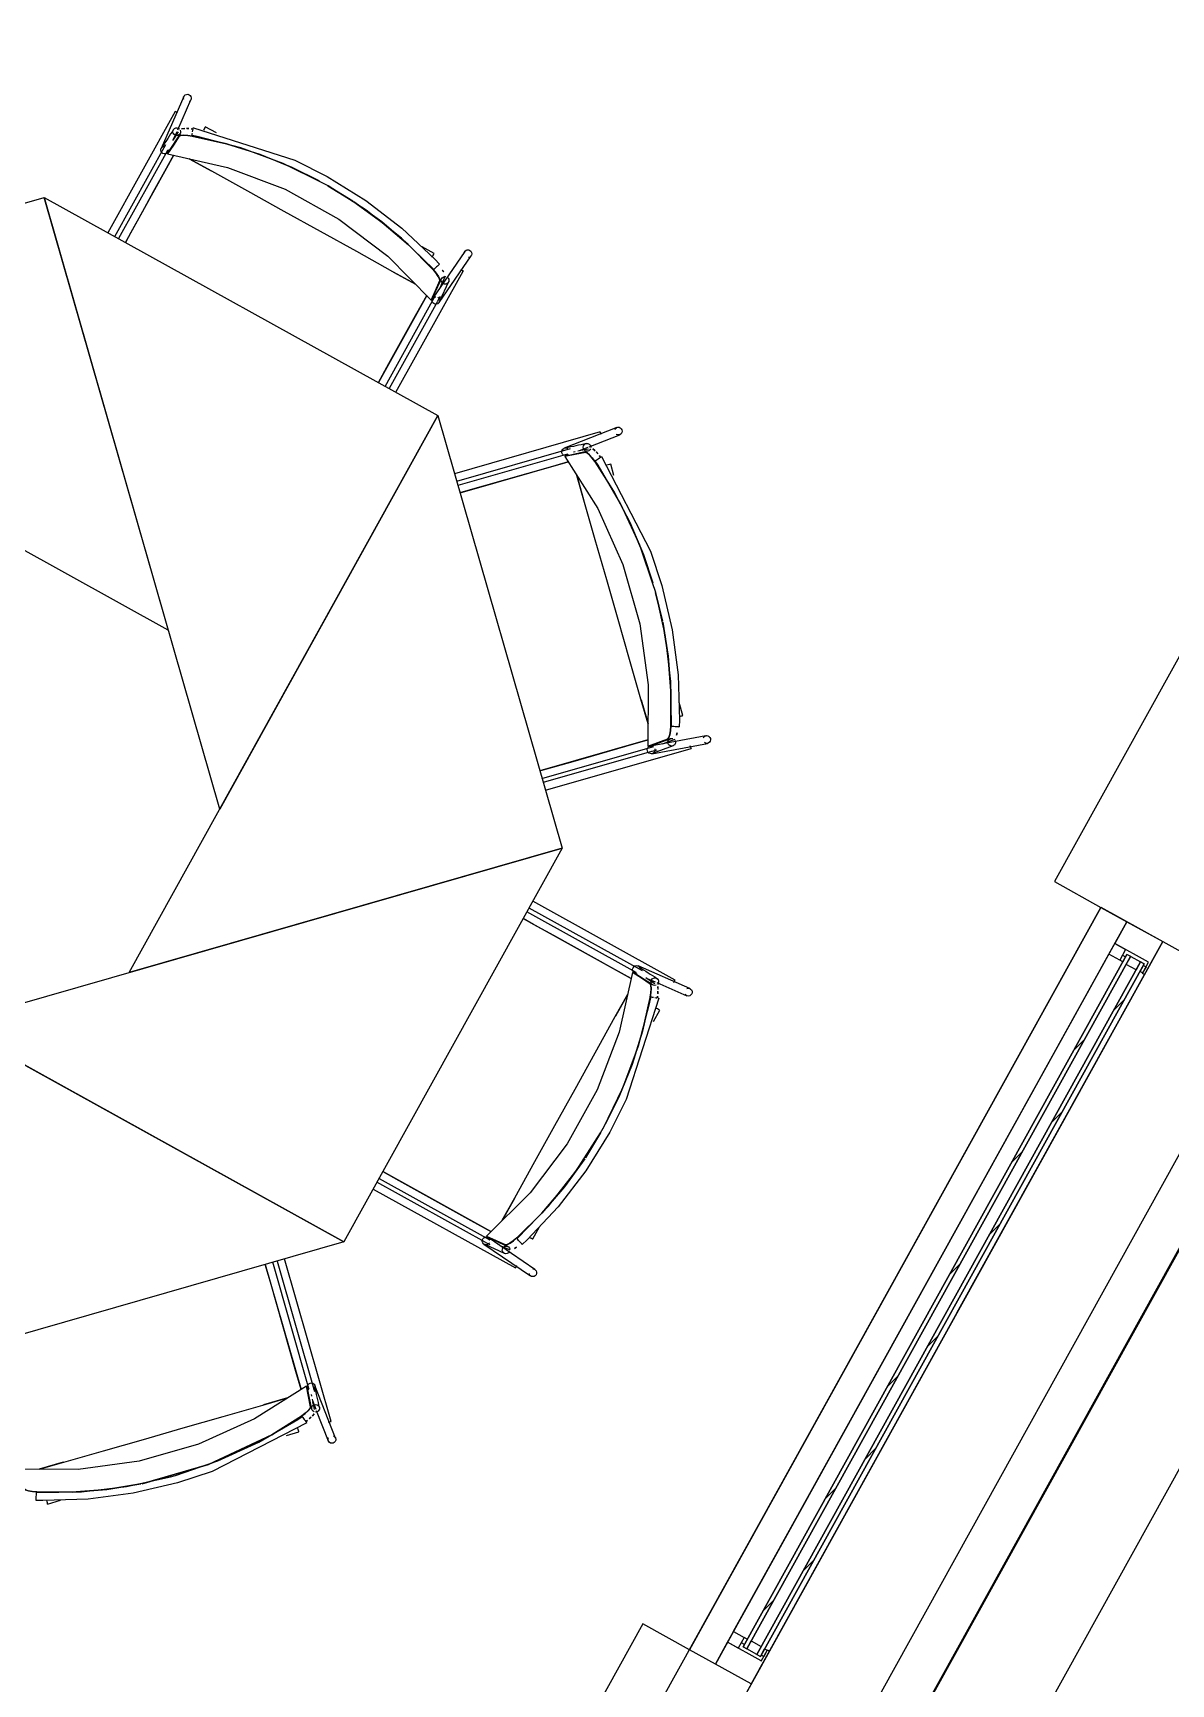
# Model space of a CAD drawing. Header units: metres. Extents: x 2.5 to 42.6, y 0.9 to 31.9.
# Drawn here: x 37.482 to 38.116, y 25.003 to 25.922 of the extents above; entities that cross this region are included whole.
import ezdxf

# ---------------------------------------------------------------- set-up
doc = ezdxf.new("R2010")
doc.units = ezdxf.units.M
for name, color, linetype in [('ARREDI', 9, 'Continuous'), ('INFISSI_VETRATE', 4, 'Continuous'), ('PARETI_STRUTTURE', 7, 'Continuous'), ('PORTE_SCALE', 2, 'Continuous')]:
    doc.layers.add(name, color=color, linetype=linetype)

msp = doc.modelspace()

# ---------------------------------------------------------------- linework, layer by layer
at = {"layer": 'ARREDI'}
for points in [[(37.56622, 25.88498), (37.56604, 25.8857), (37.56614, 25.88645), (37.56622, 25.88667), (37.56622, 25.88669), (37.56647, 25.8871), (37.56702, 25.88762), (37.56771, 25.88791), (37.56846, 25.88795), (37.56918, 25.88773), (37.56978, 25.88727), (37.5702, 25.88666)], [(37.57019, 25.88665), (37.57037, 25.88593), (37.57028, 25.88518), (37.57019, 25.88496), (37.57019, 25.88494), (37.56994, 25.88453), (37.5694, 25.88401)], [(37.56146, 25.87842), (37.56147, 25.8784)], [(37.56221, 25.878), (37.56177, 25.87825), (37.5615, 25.87839)], [(37.5628, 25.87767), (37.56221, 25.87799)], [(37.57098, 25.86465), (37.56856, 25.865), (37.56627, 25.86511), (37.56457, 25.86497), (37.56377, 25.86461), (37.56046, 25.85971), (37.55719, 25.85479), (37.59057, 25.84728), (37.6226, 25.83508), (37.65259, 25.81846), (37.67989, 25.79776), (37.70396, 25.77343), (37.70639, 25.77882), (37.7088, 25.78422)], [(37.56008, 25.86216), (37.561, 25.86353), (37.56341, 25.8671)], [(37.5604, 25.86634), (37.56022, 25.86706), (37.5603, 25.8678), (37.56054, 25.86833), (37.56063, 25.86847), (37.56111, 25.86892), (37.56116, 25.86895), (37.56184, 25.86923), (37.56258, 25.86926), (37.5633, 25.86904), (37.5639, 25.86858)], [(37.56431, 25.86795), (37.56449, 25.86723), (37.5644, 25.86649), (37.56417, 25.86596), (37.56407, 25.86583), (37.56354, 25.86534), (37.56286, 25.86506), (37.56213, 25.86503), (37.5614, 25.86526), (37.56081, 25.86571), (37.5604, 25.86634)], [(37.56375, 25.86461), (37.56453, 25.86497), (37.56618, 25.86513), (37.56844, 25.86501), (37.57097, 25.86465)], [(37.56672, 25.86895), (37.56508, 25.86881)], [(37.56511, 25.8688), (37.56679, 25.86894)], [(37.56898, 25.86884), (37.5677, 25.8689)], [(37.56794, 25.86888), (37.56909, 25.86882)], [(37.57144, 25.8685), (37.57037, 25.86865)], [(37.57037, 25.86864), (37.57143, 25.86849)], [(37.57084, 25.86507), (37.57089, 25.86529), (37.57097, 25.86575), (37.57108, 25.86637)], [(37.57098, 25.86466), (37.58996, 25.86035), (37.60856, 25.85453), (37.62664, 25.84721), (37.64156, 25.83971)], [(37.64155, 25.83971), (37.62666, 25.8472), (37.60864, 25.8545), (37.59008, 25.86032), (37.57112, 25.86463)], [(37.5712, 25.8671), (37.57133, 25.86784), (37.57144, 25.86849)], [(37.57153, 25.86899), (37.57157, 25.86927), (37.57158, 25.86931), (37.57158, 25.86928)], [(37.57818, 25.86979), (37.57807, 25.86961), (37.57784, 25.86918), (37.57753, 25.86861), (37.57717, 25.86796)], [(37.56062, 25.85401), (37.55557, 25.84489), (37.5493, 25.8336), (37.54304, 25.82229), (37.53676, 25.81097), (37.53375, 25.80553)], [(37.55364, 25.85612), (37.55345, 25.85684), (37.55355, 25.85759), (37.55364, 25.85781), (37.55364, 25.85783), (37.55389, 25.85824), (37.55443, 25.85876), (37.55512, 25.85905), (37.55587, 25.85909)], [(37.55735, 25.85566), (37.55681, 25.85515), (37.55612, 25.85487), (37.55537, 25.85483), (37.55465, 25.85505), (37.55405, 25.85549), (37.55363, 25.85612)], [(37.55718, 25.85479), (37.55749, 25.85705)], [(37.5693, 25.85206), (37.58149, 25.8453)], [(37.69522, 25.78227), (37.68268, 25.78921), (37.66257, 25.80036), (37.64238, 25.81156), (37.62215, 25.82277), (37.60196, 25.83396), (37.58184, 25.84511), (37.56931, 25.85206)], [(37.64646, 25.83699), (37.66043, 25.82849)], [(37.6604, 25.82852), (37.64648, 25.83699)], [(37.70492, 25.79047), (37.69123, 25.80426), (37.67645, 25.81691), (37.66092, 25.82816)], [(37.66095, 25.82815), (37.67652, 25.81686), (37.69131, 25.80418), (37.70502, 25.79036)], [(37.70453, 25.79736), (37.7049, 25.79801), (37.70521, 25.79858), (37.70545, 25.79901), (37.70558, 25.79924)], [(37.72227, 25.79928), (37.72241, 25.80002), (37.72264, 25.80045), (37.72264, 25.80046), (37.72279, 25.80066), (37.72338, 25.80111), (37.72409, 25.80135)], [(37.72409, 25.80136), (37.72484, 25.80134), (37.72553, 25.80106), (37.7261, 25.80056), (37.72647, 25.79991), (37.72659, 25.79917), (37.72645, 25.79844), (37.72621, 25.79801), (37.72621, 25.79799), (37.72606, 25.7978), (37.72547, 25.79734), (37.72477, 25.79711)], [(37.68302, 25.78902), (37.69524, 25.78225)], [(37.7088, 25.78422), (37.70868, 25.7851), (37.7079, 25.7866), (37.70659, 25.78849), (37.70501, 25.79036)], [(37.70502, 25.79036), (37.70668, 25.7884), (37.70795, 25.78654), (37.7087, 25.78507), (37.70882, 25.78421)], [(37.70643, 25.79136), (37.70595, 25.79093), (37.70561, 25.79062), (37.70544, 25.79047)], [(37.70846, 25.79317), (37.70862, 25.79332), (37.70865, 25.79334), (37.70861, 25.79331), (37.7084, 25.79313), (37.70803, 25.7928), (37.70753, 25.79235), (37.70697, 25.79185), (37.70643, 25.79135)], [(37.71016, 25.7901), (37.71088, 25.78907)], [(37.71092, 25.78903), (37.71017, 25.7901)], [(37.72098, 25.79), (37.72039, 25.79032)], [(37.72172, 25.78959), (37.72173, 25.78958), (37.72168, 25.7896), (37.72143, 25.78976), (37.72098, 25.79001)], [(37.71176, 25.78671), (37.70936, 25.7813), (37.70876, 25.77998)], [(37.71205, 25.78228), (37.7113, 25.7823), (37.71059, 25.78258), (37.71003, 25.78305), (37.70966, 25.78369), (37.70954, 25.78441), (37.70954, 25.78442), (37.70968, 25.78513), (37.70973, 25.78527), (37.71005, 25.78576), (37.71064, 25.78621), (37.71134, 25.78645)], [(37.7128, 25.78617), (37.71337, 25.78568), (37.71375, 25.78504), (37.71387, 25.78432), (37.71386, 25.78425), (37.71373, 25.7836), (37.71366, 25.78346), (37.71334, 25.78297), (37.71276, 25.78252), (37.71205, 25.78228)], [(37.6746, 25.72746), (37.68046, 25.73803), (37.68788, 25.7514), (37.69528, 25.76478), (37.70147, 25.77595)], [(37.70628, 25.77536), (37.70396, 25.77343)], [(37.70396, 25.77343), (37.70628, 25.77536)], [(37.70697, 25.77113), (37.70622, 25.77115), (37.70552, 25.77142), (37.70495, 25.77192), (37.70459, 25.77258), (37.70447, 25.77331)], [(37.70773, 25.77509), (37.7083, 25.77459), (37.70866, 25.77394), (37.70879, 25.7732), (37.70864, 25.77247), (37.70841, 25.77204), (37.70841, 25.77202), (37.70826, 25.77183), (37.70768, 25.77137), (37.70697, 25.77113)], [(37.79834, 25.69917), (37.7982, 25.69967), (37.79811, 25.69995), (37.7981, 25.7), (37.7981, 25.69999)], [(37.79852, 25.69852), (37.79834, 25.69916)], [(37.80611, 25.70127), (37.8065, 25.7019), (37.80708, 25.70236), (37.8073, 25.70247), (37.80732, 25.70247), (37.80779, 25.7026), (37.80854, 25.70257), (37.80923, 25.70229), (37.80979, 25.70178), (37.81014, 25.70113), (37.81025, 25.70038), (37.81009, 25.69964)], [(37.8101, 25.69964), (37.80971, 25.69901), (37.80913, 25.69855), (37.8089, 25.69844), (37.80889, 25.69844), (37.80842, 25.69831), (37.80767, 25.69834), (37.80697, 25.69862)], [(37.77911, 25.68681), (37.77836, 25.68684), (37.77766, 25.68711), (37.77711, 25.68761), (37.77676, 25.68828), (37.77665, 25.68903), (37.7768, 25.68977)], [(37.7768, 25.68976), (37.77719, 25.6904), (37.77777, 25.69086), (37.77799, 25.69097), (37.77801, 25.69097), (37.77848, 25.69109), (37.77923, 25.69107), (37.77992, 25.69079), (37.78048, 25.69027)], [(37.79509, 25.68354), (37.79363, 25.68548), (37.79209, 25.68719), (37.7908, 25.68829), (37.78997, 25.68859), (37.78416, 25.68747), (37.77837, 25.68631), (37.79666, 25.65738), (37.81069, 25.62612), (37.82013, 25.59316), (37.82481, 25.55922), (37.82463, 25.52499), (37.83016, 25.52709), (37.83568, 25.5292)], [(37.77837, 25.68631), (37.78019, 25.6877)], [(37.78313, 25.68898), (37.78408, 25.68916)], [(37.78563, 25.68948), (37.78724, 25.6898), (37.79148, 25.69061)], [(37.79271, 25.69058), (37.79232, 25.68994), (37.79175, 25.68948), (37.7912, 25.68928), (37.79105, 25.68925), (37.79034, 25.68928), (37.79032, 25.68928), (37.78964, 25.68955), (37.7891, 25.69007), (37.78875, 25.69072), (37.78866, 25.69147), (37.78881, 25.69221)], [(37.78881, 25.69221), (37.7892, 25.69285), (37.78977, 25.69331), (37.79032, 25.69351), (37.79048, 25.69354), (37.79114, 25.69353), (37.7912, 25.69351), (37.79188, 25.69324), (37.79242, 25.69272), (37.79277, 25.69207), (37.79287, 25.69132)], [(37.78996, 25.68862), (37.79076, 25.68832), (37.79204, 25.68725), (37.79355, 25.68559), (37.79509, 25.68353)], [(37.79512, 25.68958), (37.79386, 25.69064)], [(37.79388, 25.69061), (37.79516, 25.68953)], [(37.79578, 25.68885), (37.79671, 25.68782)], [(37.79665, 25.68791), (37.79579, 25.68885)], [(37.78025, 25.68333), (37.77022, 25.68046), (37.75781, 25.6769), (37.74539, 25.67333), (37.73295, 25.66976), (37.72052, 25.66619)], [(37.7951, 25.68354), (37.80549, 25.66706), (37.81452, 25.6498), (37.82211, 25.63184), (37.82736, 25.61598)], [(37.82737, 25.61599), (37.82213, 25.63181), (37.81455, 25.64973), (37.80555, 25.66696), (37.79518, 25.68341)], [(37.79529, 25.68392), (37.79549, 25.68406), (37.79586, 25.68432), (37.79638, 25.68468)], [(37.79639, 25.68468), (37.79698, 25.6851), (37.79759, 25.68553), (37.79814, 25.68592), (37.79855, 25.68621), (37.79877, 25.68638)], [(37.79749, 25.68679), (37.79814, 25.68593)], [(37.79814, 25.68592), (37.79749, 25.68678)], [(37.79882, 25.6864), (37.7988, 25.68639)], [(37.80387, 25.68208), (37.80362, 25.68201), (37.80315, 25.68188), (37.80253, 25.6817), (37.80181, 25.68149)], [(37.78502, 25.67577), (37.78884, 25.66241)], [(37.8247, 25.53742), (37.82075, 25.5512), (37.81441, 25.57331), (37.80804, 25.5955), (37.80167, 25.61773), (37.79529, 25.63992), (37.78896, 25.66203), (37.78502, 25.67577)], [(37.82891, 25.6106), (37.83279, 25.59471)], [(37.83277, 25.59475), (37.82891, 25.61059)], [(37.83736, 25.53636), (37.83743, 25.55579), (37.83593, 25.5752), (37.8329, 25.59414)], [(37.83291, 25.59411), (37.83593, 25.57512), (37.83743, 25.55569), (37.83735, 25.53622)], [(37.82084, 25.55083), (37.8247, 25.53741)], [(37.84195, 25.54151), (37.84266, 25.54172), (37.8433, 25.5419), (37.84376, 25.54202), (37.84402, 25.54211)], [(37.84405, 25.54211), (37.84402, 25.5421)], [(37.83568, 25.52921), (37.83622, 25.52991), (37.83674, 25.53152), (37.83714, 25.53379), (37.83735, 25.53622)], [(37.83735, 25.53621), (37.83713, 25.53366), (37.83672, 25.53144), (37.83621, 25.52987), (37.83568, 25.52919)], [(37.83905, 25.53593), (37.83841, 25.53597), (37.83795, 25.53599), (37.83771, 25.536)], [(37.84176, 25.53577), (37.842, 25.53576), (37.84201, 25.53576), (37.84197, 25.53576), (37.8417, 25.53577), (37.8412, 25.53582), (37.84053, 25.53584), (37.83978, 25.53589), (37.83904, 25.53593)], [(37.84057, 25.5311), (37.84081, 25.5324)], [(37.8408, 25.5324), (37.84058, 25.53117)], [(37.76446, 25.51127), (37.76831, 25.51238), (37.78297, 25.51658), (37.79768, 25.5208), (37.81238, 25.52501), (37.82465, 25.52854)], [(37.82513, 25.52124), (37.82461, 25.52179), (37.82431, 25.52248), (37.82425, 25.52323), (37.82446, 25.52395), (37.82491, 25.52455)], [(37.82463, 25.52499), (37.82763, 25.52471)], [(37.82764, 25.52472), (37.82464, 25.525)], [(37.82847, 25.5235), (37.82853, 25.52275), (37.82832, 25.52203), (37.82787, 25.52142), (37.82726, 25.521), (37.82679, 25.52086), (37.82678, 25.52086), (37.82654, 25.52082), (37.82579, 25.52091), (37.82512, 25.52124)], [(37.83953, 25.52887), (37.83401, 25.52675), (37.83266, 25.52623)], [(37.83661, 25.52553), (37.8361, 25.52608), (37.83578, 25.52677), (37.83572, 25.52751), (37.83592, 25.52823), (37.83633, 25.52883), (37.83635, 25.52883), (37.83694, 25.52923), (37.83708, 25.52928), (37.83765, 25.52941), (37.83839, 25.52931)], [(37.83958, 25.52844), (37.83988, 25.52775), (37.83995, 25.52701), (37.83976, 25.52629), (37.83933, 25.52569), (37.83928, 25.52565), (37.83873, 25.52529), (37.83859, 25.52523), (37.83801, 25.52511), (37.83727, 25.5252), (37.8366, 25.52554)], [(37.84838, 25.52468), (37.8482, 25.52532)], [(37.8486, 25.5239), (37.84852, 25.52418), (37.84838, 25.52468)], [(37.84861, 25.52387), (37.84861, 25.52385)], [(37.85541, 25.52973), (37.85585, 25.53032), (37.85647, 25.53074), (37.85694, 25.53089), (37.85696, 25.53089), (37.85719, 25.53092), (37.85794, 25.53084), (37.85861, 25.53052)], [(37.8586, 25.53051), (37.85912, 25.52997), (37.85942, 25.52927), (37.85948, 25.52852), (37.85927, 25.5278), (37.85883, 25.52721), (37.85821, 25.52679), (37.85774, 25.52664), (37.85773, 25.52664), (37.85749, 25.52661), (37.85674, 25.52669), (37.85608, 25.52702)], [(37.8153, 25.39572), (37.80617, 25.40077), (37.79488, 25.40704), (37.78358, 25.4133), (37.77226, 25.41958), (37.76095, 25.42584), (37.7551, 25.42908)], [(38.09119, 25.42733), (38.08447, 25.41519), (38.09051, 25.41185)], [(38.0912, 25.42733), (38.11117, 25.41626)], [(38.08117, 25.40924), (38.08448, 25.41519)], [(38.10327, 25.40477), (38.08447, 25.41519)], [(38.11117, 25.41626), (38.101, 25.39792)], [(37.8174, 25.4027), (37.81813, 25.40289), (37.81888, 25.40279), (37.8191, 25.4027), (37.81911, 25.4027), (37.81953, 25.40245), (37.82004, 25.40191), (37.82033, 25.40122), (37.82038, 25.40047)], [(38.0888, 25.40875), (38.08721, 25.40589), (38.08117, 25.40923)], [(38.09051, 25.41184), (38.08721, 25.40589)], [(38.08892, 25.40494), (38.08721, 25.40589)], [(38.0888, 25.40875), (38.09051, 25.4078)], [(38.0905, 25.4078), (38.08892, 25.40494)], [(38.09085, 25.40355), (38.09333, 25.40802)], [(38.09636, 25.4005), (38.09085, 25.40355)], [(38.09333, 25.40803), (38.09884, 25.40497)], [(38.09884, 25.40497), (38.09635, 25.4005)], [(38.09856, 25.3996), (38.10048, 25.40305)], [(38.09984, 25.39857), (38.10327, 25.40476)], [(38.10048, 25.40306), (38.1019, 25.40228)], [(37.82594, 25.38536), (37.82628, 25.38778), (37.82639, 25.39007), (37.82625, 25.39177), (37.82589, 25.39257), (37.82099, 25.39588), (37.81607, 25.39915), (37.80856, 25.36577), (37.79637, 25.33374), (37.77974, 25.30375), (37.75905, 25.27645), (37.73471, 25.25238), (37.7401, 25.24995), (37.7455, 25.24754)], [(37.81607, 25.39916), (37.81834, 25.39885)], [(37.81695, 25.39899), (37.81643, 25.39953), (37.81615, 25.40022), (37.81611, 25.40097), (37.81632, 25.40169), (37.81678, 25.40229), (37.8174, 25.40271)], [(37.82344, 25.39626), (37.82482, 25.39535), (37.82839, 25.39293)], [(37.82924, 25.39203), (37.82851, 25.39185), (37.82778, 25.39193), (37.82725, 25.39217), (37.82711, 25.39227), (37.82663, 25.3928), (37.82635, 25.39348), (37.82632, 25.39421), (37.82654, 25.39493), (37.827, 25.39553), (37.82763, 25.39595)], [(37.82763, 25.39594), (37.82835, 25.39612), (37.82908, 25.39604), (37.82961, 25.3958), (37.82975, 25.39571), (37.83021, 25.39522), (37.83024, 25.39518), (37.83052, 25.3945), (37.83054, 25.39376), (37.83032, 25.39304), (37.82986, 25.39244)], [(37.83896, 25.39354), (37.83928, 25.39413)], [(37.83929, 25.39413), (37.83954, 25.39457), (37.83967, 25.39484)], [(37.8397, 25.39488), (37.83969, 25.39487)], [(38.09997, 25.39881), (38.09856, 25.39959)], [(38.10101, 25.39792), (38.09984, 25.39857)], [(38.10189, 25.40228), (38.09998, 25.39882)], [(37.74355, 25.26112), (37.7505, 25.27366), (37.76165, 25.29377), (37.77284, 25.31396), (37.78405, 25.33419), (37.79525, 25.35438), (37.8064, 25.3745), (37.81334, 25.38703)], [(37.82594, 25.38536), (37.82164, 25.36638), (37.81582, 25.34778), (37.8085, 25.3297), (37.801, 25.31478)], [(37.801, 25.31479), (37.80848, 25.32968), (37.81579, 25.3477), (37.82161, 25.36626), (37.82591, 25.38522)], [(37.81335, 25.38704), (37.80658, 25.37484)], [(37.8259, 25.39259), (37.82626, 25.39181), (37.82641, 25.39016), (37.8263, 25.3879), (37.82594, 25.38537)], [(37.82635, 25.3855), (37.82657, 25.38545), (37.82703, 25.38537), (37.82766, 25.38527)], [(37.82839, 25.38514), (37.82912, 25.38502), (37.82978, 25.38491)], [(37.82993, 25.38598), (37.82978, 25.38491)], [(37.82978, 25.3849), (37.82994, 25.38597)], [(37.83008, 25.39123), (37.83022, 25.38955)], [(37.83023, 25.38962), (37.8301, 25.39127)], [(37.83017, 25.38841), (37.83011, 25.38725)], [(37.83013, 25.38736), (37.83018, 25.38864)], [(37.83028, 25.38481), (37.83056, 25.38477), (37.8306, 25.38476), (37.83057, 25.38476)], [(37.84794, 25.38615), (37.84722, 25.38597), (37.84647, 25.38606), (37.84624, 25.38615), (37.84623, 25.38615), (37.84581, 25.3864), (37.8453, 25.38694)], [(37.84626, 25.39012), (37.84699, 25.39028), (37.84774, 25.3902), (37.84796, 25.39012), (37.84797, 25.39012), (37.84839, 25.38987), (37.8489, 25.38933), (37.84919, 25.38863), (37.84924, 25.38788), (37.84901, 25.38716), (37.84856, 25.38656), (37.84794, 25.38614)], [(37.83112, 25.37813), (37.83088, 25.37826), (37.83047, 25.37849), (37.82988, 25.37881), (37.82924, 25.37917)], [(37.74682, 24.57155), (38.18584, 25.36362)], [(38.18618, 25.36343), (37.96667, 24.9674)], [(37.79828, 25.30988), (37.78978, 25.29591)], [(37.7898, 25.29595), (37.79827, 25.30988)], [(37.78944, 25.29539), (37.77815, 25.27983), (37.76547, 25.26503), (37.75165, 25.25131)], [(37.75176, 25.25142), (37.76555, 25.26511), (37.7782, 25.27989), (37.78945, 25.29542)], [(37.67703, 25.28823), (37.68598, 25.28328), (37.69931, 25.27589), (37.7127, 25.26847), (37.72606, 25.26105), (37.73723, 25.25486)], [(37.7503, 25.27332), (37.74354, 25.2611)], [(37.73242, 25.24937), (37.73243, 25.25012), (37.73271, 25.25082), (37.73321, 25.25139), (37.73386, 25.25175), (37.7346, 25.25187)], [(37.73638, 25.24861), (37.73588, 25.24804), (37.73523, 25.24768), (37.73449, 25.24755), (37.73375, 25.24771), (37.73332, 25.24793), (37.73331, 25.24793), (37.73311, 25.24808), (37.73266, 25.24866), (37.73242, 25.24937)], [(37.73665, 25.25006), (37.73472, 25.25238)], [(37.73472, 25.25238), (37.73665, 25.25006)], [(37.74235, 25.24709), (37.74127, 25.24758)], [(37.748, 25.24458), (37.74258, 25.24698)], [(37.74357, 25.24429), (37.74358, 25.24504), (37.74386, 25.24575), (37.74433, 25.24632), (37.74497, 25.24668), (37.7457, 25.2468), (37.74571, 25.2468), (37.74642, 25.24666), (37.74656, 25.24661), (37.74704, 25.24629), (37.7475, 25.2457), (37.74774, 25.245)], [(37.75164, 25.25132), (37.74969, 25.24966), (37.74783, 25.24839), (37.74635, 25.24764), (37.74549, 25.24753)], [(37.74551, 25.24754), (37.74639, 25.24766), (37.74789, 25.24844), (37.74977, 25.24975), (37.75165, 25.25133)], [(37.75264, 25.24991), (37.75221, 25.25039), (37.75191, 25.25073), (37.75176, 25.2509)], [(37.75446, 25.24788), (37.75461, 25.24772), (37.75462, 25.24769), (37.7546, 25.24773), (37.75442, 25.24794), (37.75408, 25.24831), (37.75364, 25.24881), (37.75314, 25.24937), (37.75264, 25.24991)], [(37.75865, 25.25181), (37.7593, 25.25145), (37.75987, 25.25113), (37.7603, 25.25089), (37.76052, 25.25077)], [(37.74746, 25.24354), (37.74697, 25.24297), (37.74633, 25.2426), (37.74561, 25.24247), (37.74554, 25.24248), (37.74489, 25.24261), (37.74475, 25.24268), (37.74426, 25.243), (37.7438, 25.24358), (37.74357, 25.24429)], [(37.75031, 25.24542), (37.75138, 25.24617)], [(37.75139, 25.24618), (37.75036, 25.24547)], [(37.63159, 25.16699), (37.62871, 25.17701), (37.62516, 25.18943), (37.62159, 25.20185), (37.61802, 25.21429), (37.61445, 25.22672), (37.61163, 25.23654)], [(37.75088, 25.23462), (37.75086, 25.23461), (37.75089, 25.23466), (37.75104, 25.23491), (37.75129, 25.23536)], [(37.75129, 25.23536), (37.7516, 25.23595)], [(37.76264, 25.23225), (37.76263, 25.2315), (37.76235, 25.23081), (37.76185, 25.23024), (37.7612, 25.22987), (37.76046, 25.22975), (37.75972, 25.22989), (37.75929, 25.23013), (37.75928, 25.23013), (37.75909, 25.23028), (37.75863, 25.23087), (37.75839, 25.23157)], [(37.76057, 25.23407), (37.7613, 25.23393), (37.76173, 25.2337), (37.76175, 25.2337), (37.76194, 25.23355), (37.7624, 25.23296), (37.76264, 25.23225)], [(37.6318, 25.15215), (37.63374, 25.15361), (37.63545, 25.15515), (37.63655, 25.15644), (37.63685, 25.15727), (37.63573, 25.16308), (37.63457, 25.16887), (37.60564, 25.15058), (37.57438, 25.13655), (37.54142, 25.12711), (37.50748, 25.12242), (37.47326, 25.12261), (37.47535, 25.11708), (37.47746, 25.11156)], [(37.63457, 25.16887), (37.63596, 25.16705)], [(37.63507, 25.16813), (37.6351, 25.16888), (37.63537, 25.16958), (37.63587, 25.17013), (37.63654, 25.17048), (37.63729, 25.17059), (37.63803, 25.17044)], [(37.63724, 25.16411), (37.63742, 25.16316)], [(37.63802, 25.17044), (37.63866, 25.17005), (37.63912, 25.16947), (37.63923, 25.16924), (37.63923, 25.16923), (37.63936, 25.16876), (37.63933, 25.16801), (37.63905, 25.16731), (37.63854, 25.16676)], [(37.48568, 25.12254), (37.49946, 25.12648), (37.52157, 25.13283), (37.54377, 25.13919), (37.56599, 25.14557), (37.58818, 25.15193), (37.61029, 25.15828), (37.62407, 25.16222)], [(37.62407, 25.16223), (37.61066, 25.1584)], [(37.63688, 25.15728), (37.63659, 25.15648), (37.63552, 25.1552), (37.63385, 25.15368), (37.63179, 25.15214)], [(37.63884, 25.15452), (37.6382, 25.15491), (37.63774, 25.15548), (37.63754, 25.15604), (37.63751, 25.15619), (37.63754, 25.1569), (37.63754, 25.15691), (37.63781, 25.15759), (37.63833, 25.15814), (37.63898, 25.15848), (37.63973, 25.15858), (37.64047, 25.15843)], [(37.63774, 25.16161), (37.63805, 25.15999), (37.63887, 25.15576)], [(37.64047, 25.15843), (37.64111, 25.15804), (37.64157, 25.15747), (37.64177, 25.15691), (37.6418, 25.15676), (37.64179, 25.15609), (37.64177, 25.15604), (37.6415, 25.15536), (37.64098, 25.15482), (37.64033, 25.15447), (37.63958, 25.15437)], [(37.6318, 25.15214), (37.61532, 25.14175), (37.5801, 25.12513), (37.54297, 25.11445)], [(37.54301, 25.11447), (37.58006, 25.12511), (37.61524, 25.1417), (37.63168, 25.15205)], [(37.63034, 25.14336), (37.63027, 25.14361), (37.63014, 25.14409), (37.62996, 25.14471), (37.62975, 25.14543)], [(37.63218, 25.15194), (37.63232, 25.15175), (37.63258, 25.15137), (37.63294, 25.15086)], [(37.63294, 25.15085), (37.63336, 25.15025), (37.63379, 25.14964), (37.63418, 25.1491), (37.63447, 25.14869), (37.63464, 25.14846)], [(37.63418, 25.14909), (37.63504, 25.14975)], [(37.63505, 25.14975), (37.63419, 25.1491)], [(37.63466, 25.14842), (37.63465, 25.14843)], [(37.63711, 25.15146), (37.63608, 25.15053)], [(37.63617, 25.15059), (37.63711, 25.15145)], [(37.63887, 25.15336), (37.63779, 25.15208)], [(37.63784, 25.15211), (37.6389, 25.15338)], [(37.64679, 25.14872), (37.64742, 25.1489)], [(37.64743, 25.1489), (37.64793, 25.14904), (37.64821, 25.14912), (37.64826, 25.14914), (37.64825, 25.14914)], [(37.64791, 25.13714), (37.64727, 25.13753), (37.64681, 25.13811), (37.6467, 25.13833), (37.6467, 25.13835), (37.64657, 25.13882), (37.6466, 25.13957), (37.64688, 25.14026)], [(37.64953, 25.14113), (37.65017, 25.14074), (37.65062, 25.14016), (37.65074, 25.13994), (37.65074, 25.13992), (37.65086, 25.13945), (37.65083, 25.1387), (37.65055, 25.13801), (37.65004, 25.13745), (37.64939, 25.1371), (37.64864, 25.13699), (37.6479, 25.13714)], [(37.49909, 25.1264), (37.48567, 25.12254)], [(37.48448, 25.10989), (37.48192, 25.11011), (37.4797, 25.11051), (37.47813, 25.11103), (37.47745, 25.11156)], [(37.47747, 25.11156), (37.47817, 25.11103), (37.47979, 25.1105), (37.48205, 25.1101), (37.48448, 25.10989)], [(37.48419, 25.10819), (37.48423, 25.10883), (37.48424, 25.10929), (37.48426, 25.10952)], [(37.54237, 25.11433), (37.52338, 25.1113), (37.50395, 25.1098), (37.48448, 25.10989)], [(37.48462, 25.10988), (37.50405, 25.10981), (37.52346, 25.11131), (37.5424, 25.11434)], [(37.48404, 25.10547), (37.48402, 25.10524), (37.48402, 25.10522), (37.48402, 25.10526), (37.48404, 25.10554), (37.48408, 25.10604), (37.4841, 25.10671), (37.48415, 25.10746), (37.48419, 25.1082)], [(37.48977, 25.10529), (37.48998, 25.10458), (37.49016, 25.10394), (37.49029, 25.10348), (37.49037, 25.10322)], [(37.49037, 25.10319), (37.49036, 25.10321)], [(37.86215, 25.01408), (37.86887, 25.02621)], [(37.88768, 25.0158), (37.86887, 25.02621), (37.87218, 25.03217)], [(37.87492, 25.02286), (37.86887, 25.02621)], [(37.87217, 25.03217), (37.87822, 25.02882)], [(37.87993, 25.02787), (37.87822, 25.02882), (37.87491, 25.02286)], [(37.87663, 25.02596), (37.87821, 25.02882)], [(37.87833, 25.02501), (37.87663, 25.02596)], [(37.87992, 25.02787), (37.87834, 25.02501)], [(37.87964, 25.02249), (37.88213, 25.02697)], [(37.88212, 25.02697), (37.88764, 25.02392)], [(37.88515, 25.01944), (37.87964, 25.0225)], [(37.89228, 25.02134), (37.88212, 25.00301)], [(37.88763, 25.02392), (37.88515, 25.01945)], [(37.88906, 25.01828), (37.88764, 25.01906)], [(37.88765, 25.01907), (37.88956, 25.02253)], [(37.88768, 25.01579), (37.89111, 25.02198)], [(37.89098, 25.02175), (37.88906, 25.01829)], [(37.88956, 25.02253), (37.89098, 25.02175)], [(37.89111, 25.02199), (37.89228, 25.02134)], [(37.88212, 25.00301), (37.86215, 25.01407)]]:
    msp.add_lwpolyline(points, dxfattribs=at)
for points in [[(37.2477, 25.7615), (37.48857, 25.83057), (37.55764, 25.58971)], [(37.48856, 25.83058), (37.70773, 25.70911), (37.58625, 25.48994)], [(37.70773, 25.70911), (37.7768, 25.46823), (37.53594, 25.39916)], [(37.77681, 25.46823), (37.65533, 25.24908), (37.43617, 25.37055)], [(37.65533, 25.24907), (37.41446, 25.18), (37.34539, 25.42086)]]:
    msp.add_lwpolyline(points, close=True, dxfattribs=at)
at = {"layer": 'INFISSI_VETRATE'}
for points in [[(38.08394, 25.37809), (38.09, 25.38415)], [(38.06172, 25.35587), (38.06778, 25.36193)], [(38.04932, 25.31563), (38.05537, 25.32168)], [(38.0271, 25.29341), (38.03316, 25.29947)], [(38.0147, 25.25317), (38.02075, 25.25922)], [(37.99248, 25.23095), (37.99853, 25.237)], [(37.98008, 25.19071), (37.98613, 25.19676)], [(37.95786, 25.16849), (37.96391, 25.17454)], [(37.94546, 25.12824), (37.95151, 25.1343)], [(37.92324, 25.10602), (37.92929, 25.11208)], [(37.91084, 25.06578), (37.91689, 25.07184)], [(37.88862, 25.04356), (37.89467, 25.04962)]]:
    msp.add_lwpolyline(points, dxfattribs=at)
at = {"layer": 'PARETI_STRUTTURE'}
for points in [[(38.53301, 26.17733), (38.59018, 26.14565), (32.97498, 16.01476)], [(38.40765, 26.0933), (38.0509, 25.44966), (38.07674, 25.43534)], [(38.11117, 25.41626), (38.16834, 25.38458), (38.55849, 26.08848)], [(37.56622, 25.88668), (37.55364, 25.85782)], [(37.56291, 25.86824), (37.5702, 25.88495)], [(37.56146, 25.87842), (37.52404, 25.81092)], [(37.56416, 25.86596), (37.55783, 25.85611)], [(37.56058, 25.8629), (37.56251, 25.86733)], [(37.5619, 25.86518), (37.5614, 25.86428)], [(37.64402, 25.83838), (37.62151, 25.84942), (37.59801, 25.85814), (37.57376, 25.86446), (37.57084, 25.86504)], [(37.57158, 25.86931), (37.62805, 25.85126), (37.64612, 25.84216)], [(37.58446, 25.86641), (37.57823, 25.86987)], [(37.52783, 25.80881), (37.55625, 25.86008)], [(37.55722, 25.85675), (37.52999, 25.80761)], [(37.53378, 25.80551), (37.56065, 25.854)], [(37.55761, 25.85609), (37.55804, 25.85708)], [(37.70542, 25.79045), (37.68738, 25.80792), (37.66769, 25.82347), (37.64654, 25.83697), (37.64401, 25.83838)], [(37.64612, 25.84217), (37.66759, 25.82882), (37.68765, 25.8134), (37.70605, 25.79608), (37.70865, 25.79335)], [(37.70559, 25.79927), (37.69891, 25.80298)], [(37.72264, 25.80045), (37.70483, 25.77448)], [(37.70841, 25.77203), (37.72622, 25.79801)], [(37.68431, 25.72208), (37.72173, 25.78958)], [(37.70473, 25.77469), (37.70479, 25.77481), (37.70484, 25.77492), (37.7049, 25.77505), (37.70495, 25.77516), (37.70501, 25.77528), (37.70506, 25.77539), (37.70512, 25.77552), (37.70517, 25.77563), (37.70523, 25.77575), (37.70529, 25.77587), (37.70534, 25.77599), (37.7054, 25.7761), (37.70545, 25.77623), (37.70551, 25.77635), (37.70558, 25.77646), (37.70563, 25.77659), (37.70569, 25.7767), (37.70574, 25.77682), (37.7058, 25.77694), (37.70585, 25.77706), (37.70591, 25.77717), (37.70597, 25.7773), (37.70602, 25.77741), (37.70608, 25.77753), (37.70613, 25.77766), (37.70619, 25.77777), (37.70624, 25.77789), (37.7063, 25.778), (37.70635, 25.77813), (37.70641, 25.77824), (37.70647, 25.77837), (37.70652, 25.77848), (37.70658, 25.7786), (37.70663, 25.77871), (37.70669, 25.77884), (37.70674, 25.77895), (37.7068, 25.77907), (37.70685, 25.77919), (37.70691, 25.77931), (37.70697, 25.77944), (37.70702, 25.77955), (37.70708, 25.77967), (37.70715, 25.77978), (37.7072, 25.77991), (37.70726, 25.78002), (37.70731, 25.78014), (37.70737, 25.78025), (37.70742, 25.78038), (37.70748, 25.78049), (37.70754, 25.78062), (37.70759, 25.78073), (37.70765, 25.78085), (37.7077, 25.78098), (37.70776, 25.78109), (37.70781, 25.78121), (37.70787, 25.78132), (37.70792, 25.78145), (37.70798, 25.78156), (37.70804, 25.78169), (37.70809, 25.7818), (37.70815, 25.78192), (37.7082, 25.78203), (37.70826, 25.78216), (37.70831, 25.78228), (37.70837, 25.78239), (37.70842, 25.78252), (37.70848, 25.78263), (37.70854, 25.78275), (37.70859, 25.78287), (37.70865, 25.78299), (37.7087, 25.7831), (37.70877, 25.78323), (37.70883, 25.78334), (37.70888, 25.78346), (37.70894, 25.78357), (37.70899, 25.7837), (37.70905, 25.78382), (37.7091, 25.78394), (37.70916, 25.78406), (37.70922, 25.78417), (37.70927, 25.7843), (37.70933, 25.78441), (37.70938, 25.78453), (37.70944, 25.78464), (37.70949, 25.78477), (37.70955, 25.78488), (37.7096, 25.785), (37.70966, 25.78512), (37.70972, 25.78524), (37.70973, 25.78527)], [(37.71366, 25.78346), (37.70864, 25.77282)], [(37.70976, 25.78202), (37.71028, 25.78294)], [(37.70146, 25.77597), (37.67458, 25.72747)], [(37.67836, 25.72537), (37.70589, 25.77504)], [(37.70741, 25.77268), (37.68053, 25.72418)], [(37.70894, 25.77544), (37.70751, 25.77287)], [(37.7981, 25.7), (37.717, 25.67675)], [(37.80731, 25.70247), (37.77801, 25.69097)], [(37.79193, 25.69178), (37.80889, 25.69845)], [(37.7182, 25.67258), (37.78145, 25.69072)], [(37.7912, 25.68928), (37.77976, 25.68678)], [(37.7865, 25.68965), (37.79132, 25.69154)], [(37.78905, 25.69033), (37.78725, 25.68981)], [(37.77978, 25.68767), (37.71888, 25.6702)], [(37.72008, 25.66604), (37.78027, 25.6833)], [(37.77959, 25.68693), (37.78059, 25.68732)], [(37.82817, 25.6133), (37.82006, 25.63703), (37.8096, 25.65982), (37.79693, 25.68143), (37.79528, 25.6839)], [(37.79882, 25.6864), (37.82598, 25.63371), (37.83233, 25.6145)], [(37.80572, 25.67577), (37.8039, 25.68209)], [(37.83233, 25.6145), (37.83808, 25.58987), (37.84136, 25.5648), (37.84212, 25.53954), (37.84202, 25.53576)], [(37.83769, 25.536), (37.83729, 25.56111), (37.83436, 25.58603), (37.82894, 25.61052), (37.82817, 25.61331)], [(37.84405, 25.54211), (37.84194, 25.54946)], [(37.82465, 25.52856), (37.76445, 25.5113)], [(37.76565, 25.50713), (37.82713, 25.52476)], [(37.76752, 25.5006), (37.84862, 25.52385)], [(37.85694, 25.5309), (37.82599, 25.52512)], [(37.82606, 25.52534), (37.82618, 25.52538), (37.82631, 25.52542), (37.82643, 25.52548), (37.82656, 25.52552), (37.82667, 25.52556), (37.82679, 25.5256), (37.82692, 25.52564), (37.82704, 25.5257), (37.82717, 25.52574), (37.82729, 25.52578), (37.82742, 25.52582), (37.82754, 25.52587), (37.82767, 25.52591), (37.82779, 25.52596), (37.8279, 25.526), (37.82803, 25.52605), (37.82815, 25.52609), (37.82828, 25.52613), (37.8284, 25.52619), (37.82853, 25.52623), (37.82865, 25.52627), (37.82878, 25.52631), (37.8289, 25.52635), (37.82902, 25.52639), (37.82914, 25.52645), (37.82927, 25.52649), (37.82939, 25.52653), (37.82952, 25.52657), (37.82964, 25.52662), (37.82977, 25.52667), (37.82989, 25.52671), (37.83002, 25.52675), (37.83013, 25.5268), (37.83025, 25.52684), (37.83038, 25.52688), (37.8305, 25.52694), (37.83063, 25.52698), (37.83075, 25.52702), (37.83088, 25.52706), (37.831, 25.5271), (37.83113, 25.52716), (37.83124, 25.5272), (37.83136, 25.52724), (37.83149, 25.52728), (37.83161, 25.52732), (37.83174, 25.52737), (37.83186, 25.52742), (37.83199, 25.52746), (37.83211, 25.5275), (37.83224, 25.52755), (37.83235, 25.52759), (37.83247, 25.52764), (37.8326, 25.52769), (37.83272, 25.52773), (37.83285, 25.52777), (37.83297, 25.52781), (37.8331, 25.52787), (37.83322, 25.52791), (37.83335, 25.52795), (37.83347, 25.52799), (37.83359, 25.52803), (37.83371, 25.52807), (37.83384, 25.52813), (37.83396, 25.52817), (37.83409, 25.52821), (37.83421, 25.52825), (37.83434, 25.5283), (37.83446, 25.52835), (37.83459, 25.52839), (37.8347, 25.52844), (37.83482, 25.52848), (37.83495, 25.52852), (37.83507, 25.52856), (37.8352, 25.52862), (37.83532, 25.52866), (37.83545, 25.5287), (37.83557, 25.52874), (37.8357, 25.52878), (37.83581, 25.52884), (37.83593, 25.52888), (37.83606, 25.52892), (37.83618, 25.52896), (37.83631, 25.529), (37.83643, 25.52906), (37.83656, 25.5291), (37.83668, 25.52914), (37.83681, 25.52919), (37.83692, 25.52923), (37.83704, 25.52927), (37.83709, 25.52928)], [(37.82957, 25.52289), (37.82675, 25.52209)], [(37.82679, 25.52086), (37.85774, 25.52664)], [(37.83858, 25.52523), (37.82751, 25.52126)], [(37.83483, 25.52697), (37.83581, 25.52727)], [(37.82653, 25.52202), (37.76632, 25.50476)], [(36.31113, 22.24986), (38.07674, 25.43534), (38.0912, 25.42733)], [(37.81803, 25.39912), (37.75718, 25.43284)], [(37.75838, 25.43501), (37.82137, 25.4001)], [(37.8397, 25.39488), (37.76048, 25.43879)], [(38.07674, 25.43534), (37.84768, 25.02209), (37.82185, 25.03641)], [(38.07673, 25.43535), (38.11118, 25.41626)], [(37.75508, 25.42906), (37.81529, 25.39568)], [(37.87217, 25.03217), (37.86215, 25.01408), (38.0912, 25.42733)], [(38.08117, 25.40924), (38.0912, 25.42733)], [(38.0912, 25.42733), (38.11117, 25.41626)], [(37.99664, 25.20963), (38.11117, 25.41626), (37.88212, 25.00301)], [(37.87217, 25.03217), (38.08117, 25.40924)], [(37.87231, 25.03241), (38.08103, 25.40899)], [(37.87964, 25.02249), (37.87758, 25.02365), (38.09126, 25.40917), (37.87758, 25.02365)], [(37.88659, 25.01865), (37.88516, 25.01944), (38.09884, 25.40497), (38.10091, 25.40383), (38.09884, 25.40497)], [(38.09884, 25.40497), (37.88516, 25.01945)], [(38.09333, 25.40803), (38.09126, 25.40917)], [(37.81738, 25.39874), (37.81836, 25.39831)], [(37.82724, 25.39218), (37.8174, 25.39851)], [(37.84797, 25.39012), (37.81911, 25.4027)], [(37.82418, 25.39577), (37.82862, 25.39384)], [(37.82647, 25.39444), (37.82557, 25.39494)], [(37.88659, 25.01106), (37.89228, 25.02134), (38.10101, 25.39792)], [(38.10101, 25.39792), (37.89229, 25.02134)], [(37.79966, 25.31232), (37.8107, 25.33483), (37.81943, 25.35833), (37.82575, 25.38258), (37.82633, 25.3855)], [(37.8306, 25.38476), (37.81254, 25.32829), (37.80344, 25.31022)], [(37.82953, 25.39343), (37.84624, 25.38614)], [(37.82769, 25.37188), (37.83115, 25.37811)], [(33.05722, 16.29797), (38.07891, 25.35804)], [(38.07891, 25.35804), (35.92496, 21.47193)], [(37.97156, 24.97594), (38.18152, 25.35476)], [(38.01845, 24.9387), (38.23796, 25.33473)], [(37.75174, 25.25092), (37.76921, 25.26896), (37.78475, 25.28865), (37.79825, 25.3098), (37.79967, 25.31233)], [(37.80345, 25.31022), (37.7901, 25.28875), (37.77469, 25.26869), (37.75737, 25.25029), (37.75463, 25.24769)], [(37.67495, 25.28447), (37.73632, 25.25045)], [(37.73725, 25.25489), (37.67705, 25.28826)], [(37.67165, 25.27852), (37.75087, 25.23462)], [(37.73396, 25.24893), (37.67375, 25.28231)], [(37.76056, 25.25075), (37.76426, 25.25743)], [(37.73332, 25.24793), (37.75929, 25.23012)], [(37.74475, 25.24268), (37.73411, 25.2477)], [(37.73673, 25.2474), (37.73416, 25.24883)], [(37.76174, 25.2337), (37.73576, 25.25151)], [(37.73597, 25.25161), (37.7361, 25.25156), (37.73621, 25.2515), (37.73633, 25.25145), (37.73644, 25.25139), (37.73657, 25.25133), (37.73668, 25.25128), (37.7368, 25.25122), (37.73692, 25.25117), (37.73704, 25.25111), (37.73715, 25.25106), (37.73728, 25.251), (37.73739, 25.25095), (37.73751, 25.25089), (37.73764, 25.25082), (37.73775, 25.25077), (37.73787, 25.25071), (37.73799, 25.25065), (37.73811, 25.2506), (37.73822, 25.25054), (37.73835, 25.25049), (37.73846, 25.25043), (37.73858, 25.25038), (37.73869, 25.25032), (37.73882, 25.25027), (37.73893, 25.25021), (37.73905, 25.25015), (37.73918, 25.2501), (37.73929, 25.25004), (37.73942, 25.24999), (37.73953, 25.24993), (37.73965, 25.24988), (37.73976, 25.24982), (37.73989, 25.24977), (37.74, 25.24971), (37.74012, 25.24965), (37.74024, 25.2496), (37.74036, 25.24954), (37.74047, 25.24949), (37.7406, 25.24943), (37.74072, 25.24938), (37.74083, 25.24932), (37.74096, 25.24927), (37.74107, 25.2492), (37.74119, 25.24914), (37.7413, 25.24908), (37.74143, 25.24903), (37.74154, 25.24897), (37.74167, 25.24892), (37.74178, 25.24886), (37.7419, 25.24881), (37.74201, 25.24875), (37.74214, 25.2487), (37.74226, 25.24864), (37.74237, 25.24858), (37.7425, 25.24853), (37.74261, 25.24847), (37.74274, 25.24842), (37.74285, 25.24836), (37.74297, 25.24831), (37.74308, 25.24825), (37.74321, 25.2482), (37.74332, 25.24814), (37.74344, 25.24808), (37.74357, 25.24803), (37.74368, 25.24797), (37.7438, 25.24792), (37.74392, 25.24786), (37.74404, 25.24781), (37.74415, 25.24775), (37.74428, 25.2477), (37.74439, 25.24764), (37.74451, 25.24757), (37.74462, 25.24752), (37.74475, 25.24746), (37.74486, 25.2474), (37.74499, 25.24735), (37.74511, 25.24729), (37.74522, 25.24724), (37.74535, 25.24718), (37.74546, 25.24713), (37.74558, 25.24707), (37.74569, 25.24702), (37.74582, 25.24696), (37.74593, 25.2469), (37.74605, 25.24685), (37.74617, 25.24679), (37.74629, 25.24674), (37.7464, 25.24668), (37.74653, 25.24663), (37.74655, 25.24661)], [(37.74331, 25.24658), (37.74422, 25.24606)], [(37.63593, 25.16746), (37.61578, 25.23773)], [(37.61815, 25.23842), (37.63898, 25.16579)], [(37.64826, 25.14914), (37.62232, 25.23961)], [(37.61161, 25.23654), (37.63157, 25.16697)], [(37.99665, 25.20963), (37.88212, 25.00301)], [(37.63754, 25.15604), (37.63504, 25.16748)], [(37.63519, 25.16765), (37.63558, 25.16665)], [(37.65073, 25.13993), (37.63923, 25.16923)], [(37.63791, 25.16074), (37.6398, 25.15592)], [(37.63853, 25.15837), (37.63808, 25.16)], [(37.64004, 25.15531), (37.64671, 25.13834)], [(37.56156, 25.11907), (37.58529, 25.12718), (37.60808, 25.13764), (37.62969, 25.15031), (37.63216, 25.15196)], [(37.63466, 25.14842), (37.58197, 25.12125), (37.56276, 25.11491)], [(37.6235, 25.14136), (37.63036, 25.14334)], [(37.48426, 25.10955), (37.50937, 25.10995), (37.53429, 25.11288), (37.55878, 25.1183), (37.56157, 25.11907)], [(37.56276, 25.11491), (37.53813, 25.10916), (37.51306, 25.10588), (37.4878, 25.10512), (37.48402, 25.10521)], [(37.49037, 25.10319), (37.49772, 25.1053)], [(37.82186, 25.03641), (37.39238, 24.26156), (37.41822, 24.24724)], [(37.88212, 25.00301), (37.84768, 25.02209)], [(37.86215, 25.01408), (37.84769, 25.02209)], [(37.87758, 25.02364), (37.87964, 25.0225)], [(37.88515, 25.01944), (37.88722, 25.0183)], [(37.88212, 25.00301), (37.86215, 25.01407)]]:
    msp.add_lwpolyline(points, dxfattribs=at)
for points in [[(38.09332, 25.40802), (37.87964, 25.02249)], [(38.1009, 25.40382), (37.88722, 25.0183)]]:
    msp.add_lwpolyline(points, close=True, dxfattribs=at)
at = {"layer": 'PORTE_SCALE'}
for centre, radius, start, end in [((41.28634, 23.47329), 4.42921, 147.26593, 147.41809), ((38.21245, 23.72639), 2.01191, 102.11177, 102.44654), ((42.39132, 32.50818), 8.44956, 237.24518, 237.324991), ((35.67465, 24.73478), 2.01191, 12.11177, 12.44654)]:
    msp.add_arc(centre, radius, start, end, dxfattribs=at)

doc.saveas('drawing.dxf')
